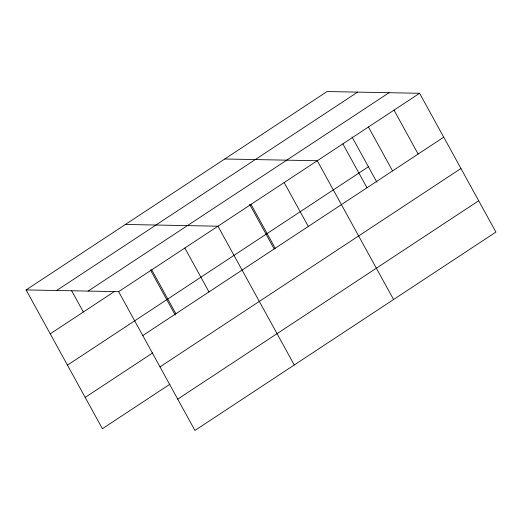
<?xml version="1.0" encoding="UTF-8"?>
<svg xmlns="http://www.w3.org/2000/svg" width="522" height="522" viewBox="0 0 522 522"><rect width="100%" height="100%" fill="white"/><g stroke="black" fill="none" stroke-linecap="round" stroke-linejoin="round"><path stroke-width="0.78" d="M26.1 289.925L327.059 91.552L419.597 93.281L495.9 232.075L194.941 430.448L118.638 291.654L26.1 289.925L102.403 428.719L169.963 384.185M56.637 290.5L357.596 92.126M88.101 291.087L389.06 92.714M50.236 333.832L114.422 291.524M118.638 291.654L419.597 93.281M67.449 365.146L368.415 166.772M142.774 335.561L443.733 137.188M85.184 397.405L152.75 352.872M159.993 366.875L460.952 168.502M177.728 399.134L478.687 200.761M224.734 159.001L317.272 160.73L393.575 299.517M125.417 224.467L217.955 226.189L294.258 364.982M394.019 110.142L418.155 154.049M368.434 127.003L392.57 170.909M351.978 136.881L376.891 182.198M342.856 143.87L366.992 187.77M284.164 182.55L308.306 226.457M251.062 204.37L275.198 248.276M249.653 204.33L274.18 248.948M184.847 248.015L208.989 291.915M151.745 269.835L175.881 313.742M150.336 269.789L175.248 315.112M71.664 290.767L83.344 312.012"/></g></svg>
